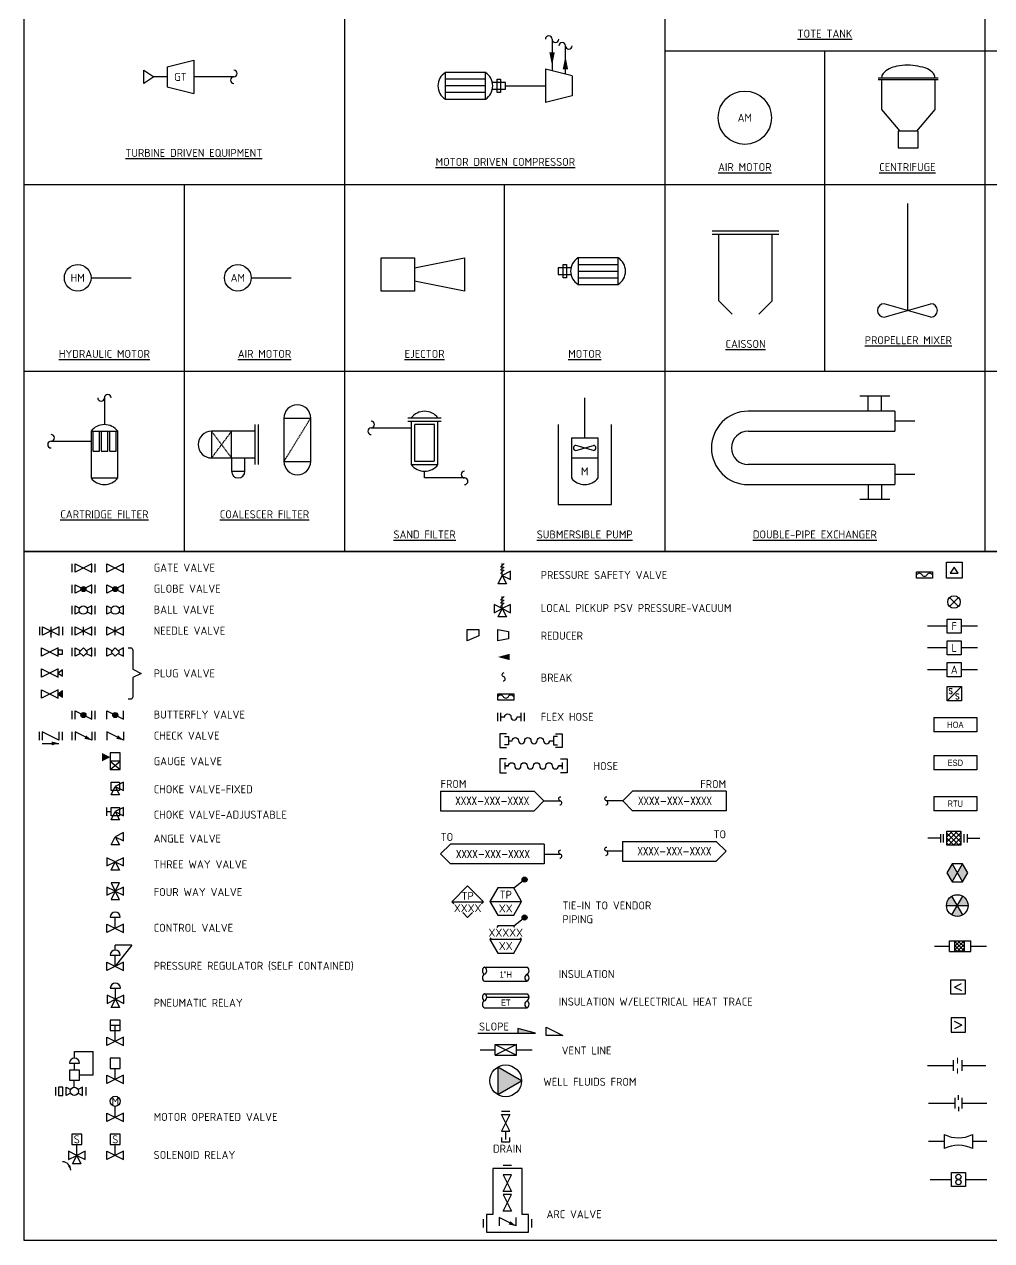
# Model space of a CAD drawing. Header units: millimetres. Extents: x 5058 to 5969, y 3741 to 4532.
# Drawn here: x 5057.9 to 5420.4, y 3740.6 to 4196.4 of the extents above; entities that cross this region are included whole.
import ezdxf
from ezdxf.enums import TextEntityAlignment as Align

# ---------------------------------------------------------------- set-up
doc = ezdxf.new("R2010")
doc.units = ezdxf.units.MM
doc.linetypes.add('HIDDEN', pattern=[0.375, 0.25, -0.125])
doc.linetypes.add('HIDDEN2', pattern=[0.1875, 0.125, -0.0625])
for name, color, linetype in [('EQUIP', 3, 'Continuous'), ('MINOR', 1, 'Continuous'), ('PID', 2, 'Continuous'), ('PROCESS', 4, 'Continuous'), ('SYM', 2, 'Continuous'), ('SYMBOLS', 2, 'Continuous'), ('text', 3, 'Continuous'), ('TEXT_10', 2, 'Continuous')]:
    doc.layers.add(name, color=color, linetype=linetype)
doc.styles.add('FUNCT', font='simplex', dxfattribs={"width": 0.85})
doc.styles.add('romans', font='romans.shx')
doc.styles.get("Standard").update_dxf_attribs({"font": 'arial.ttf'})
doc.styles.add('X1', font='iso3098b.shx', dxfattribs={"height": 0.125})
doc.linetypes.add('PNEUMATCI_LINE', pattern='A,0.18,["//",romans,S=0.09,R=0,X=0,Y=-0.045],0.18', length=0.36)

# ---------------------------------------------------------------- blocks, each defined once
blk = doc.blocks.new('INSUL')
for p, q in [((-0.375, 0.125), (0.375, 0.125)), ((-0.375, -0.125), (0.375, -0.125))]:
    blk.add_line(p, q)
for centre, start, end in [((-0.34375, 0.0625), 116.565051, 243.434949), ((-0.40625, 0.0625), 296.565051, 63.434949), ((0.34375, 0.0625), 296.565051, 63.434949), ((-0.34375, -0.0625), 116.565051, 243.434949), ((0.40625, -0.0625), 116.565051, 243.434949), ((0.34375, -0.0625), 296.565051, 63.434949)]:
    blk.add_arc(centre, 0.06988, start, end)
at = {"color": 2, "width": 0.85}
blk.add_attdef('INSUL_TK', text='', height=0.1, dxfattribs=at).set_placement((0, -0.0625), align=Align.CENTER)
blk = doc.blocks.new('ARROW2')
at = {"layer": 'SYM'}
for p, q in [((-1.629, 0.153), (-0.153, 0.153)), ((-1.629, 0.153), (-1.629, -0.156)), ((-0.153, 0.153), (0.003, 0)), ((0.003, 0), (-0.153, -0.156)), ((-1.629, -0.156), (-0.153, -0.156))]:
    blk.add_line(p, q, dxfattribs=at)
at = {"layer": 'SYM', "width": 0.85}
blk.add_attdef('D501-1020-DP-006', (-1.533, -0.051), '', height=0.0989, dxfattribs=at)
blk = doc.blocks.new('TMETER')
for p, q in [((-0.125, -0.125), (-0.125, 0.125)), ((-0.125, 0.125), (0.125, 0.125)), ((0.125, 0.125), (0.125, -0.125)), ((0.125, -0.125), (-0.125, -0.125))]:
    blk.add_line(p, q)
for centre in [(0, 0.046875), (0, -0.046875)]:
    blk.add_circle(centre, 0.046875)
blk = doc.blocks.new('METER')
for p, q in [((-0.0625, 0.09445), (-0.0625, -0.09305)), ((0, 0.0625), (0, 0.140625)), ((0.0625, 0.09445), (0.0625, -0.09305)), ((0, -0.0625), (0, -0.140625))]:
    blk.add_line(p, q)
blk = doc.blocks.new('VENTURI')
for p, q in [((-0.25, 0.125), (-0.25, -0.125)), ((0.25, 0.125), (0.25, -0.125))]:
    blk.add_line(p, q)
for centre, start, end in [((0, 0.625), 243.417, 296.583), ((0, -0.625), 63.417, 116.583)]:
    blk.add_arc(centre, 0.559, start, end)
blk = doc.blocks.new('TAG_LS')
for p, q in [((-0.125, 0.125), (0.125, 0.125)), ((-0.125, -0.125), (-0.125, 0.125)), ((-0.0625, 0), (0.0625, 0.0625)), ((-0.0625, 0), (0.0625, -0.0625)), ((0.125, 0.125), (0.125, -0.125)), ((0.125, -0.125), (-0.125, -0.125))]:
    blk.add_line(p, q)
blk = doc.blocks.new('TAG_CON')
for p, q in [((-0.125, -0.125), (0.125, 0.125)), ((-0.125, -0.125), (-0.125, 0.125)), ((-0.125, 0.125), (0.125, 0.125)), ((0.125, 0.125), (0.125, -0.125)), ((0.125, -0.125), (-0.125, -0.125))]:
    blk.add_line(p, q)
at = {"color": 2, "style": 'FUNCT', "width": 0.85}
for tag, p in [('OUT', (-0.062, 0.047)), ('INP', (0.055, -0.047))]:
    blk.add_attdef(tag, text='', height=0.0938, dxfattribs=at).set_placement(p, align=Align.MIDDLE)
blk = doc.blocks.new('FLAG')
for p, q in [((-0.375, 0.125), (0.375, 0.125)), ((-0.375, 0.125), (-0.375, -0.125)), ((0.375, 0.125), (0.375, -0.125)), ((0.375, -0.125), (-0.375, -0.125))]:
    blk.add_line(p, q)
at = {"color": 2, "width": 0.85}
blk.add_attdef('FLAG', text='', height=0.1, dxfattribs=at).set_placement((0, 0), align=Align.MIDDLE)
blk = doc.blocks.new('*X18')
at = {"color": 0}
for p, q in [((1.125, 18.803), (1.322, 19)), ((1.125, 18.891), (1.234, 19)), ((1.125, 18.979), (1.146, 19)), ((1.375, 18.778), (1.153, 19)), ((1.161, 18.75), (1.375, 18.964)), ((1.375, 18.866), (1.241, 19)), ((1.375, 18.954), (1.329, 19)), ((1.314, 18.75), (1.125, 18.939)), ((1.226, 18.75), (1.125, 18.851)), ((1.137, 18.75), (1.125, 18.762)), ((1.249, 18.75), (1.375, 18.876)), ((1.337, 18.75), (1.375, 18.788))]:
    blk.add_line(p, q, dxfattribs=at)
blk = doc.blocks.new('K4')
for p, q in [((-0.125, 0.125), (0.125, 0.125)), ((-0.125, -0.125), (-0.125, 0.125)), ((-0.046, 0.062), (-0.046, -0.062)), ((0.046, 0), (-0.046, 0.062)), ((-0.046, -0.062), (0.046, 0)), ((0.125, 0.125), (0.125, -0.125)), ((0.125, -0.125), (-0.125, -0.125))]:
    blk.add_line(p, q)

msp = doc.modelspace()

# ---------------------------------------------------------------- hatches: boundary and pattern name
at = {"layer": 'SYMBOLS'}
h = msp.add_hatch(color=256, dxfattribs=at)
edge = h.paths.add_edge_path()
edge.add_arc((5080.03, 3984.75), 0.935, 0, 360)
h = msp.add_hatch(color=256, dxfattribs=at)
edge = h.paths.add_edge_path()
edge.add_arc((5091.98, 3984.75), 0.935, 0, 360)
for points in [[(5070.61, 3945.41), (5072.17, 3944.23), (5072.17, 3946.6)], [(5249.48, 3818.29), (5242.8, 3820.07), (5242.8, 3818.29)], [(5244.25, 3800.49), (5235.34, 3805.63), (5235.34, 3795.34)]]:
    msp.add_hatch(color=256, dxfattribs=at).paths.add_polyline_path(points)
h = msp.add_hatch(color=256, dxfattribs=at)
edge = h.paths.add_edge_path()
edge.add_arc((5080.03, 3937.55), 0.935, 0, 360)
h = msp.add_hatch(color=256, dxfattribs=at)
edge = h.paths.add_edge_path()
edge.add_arc((5091.98, 3937.55), 0.935, 0, 360)
h = msp.add_hatch(color=256, dxfattribs=at)
edge = h.paths.add_edge_path()
edge.add_arc((5245.36, 3875.91), 0.95, 0, 360)
h = msp.add_hatch(color=256, dxfattribs=at)
h.paths.add_polyline_path([(5405.5, 3869.66, 0.267949), (5403.47, 3866.15), (5407.53, 3866.15)])
h.paths.add_polyline_path([(5407.53, 3866.15), (5411.59, 3866.15, 0.267949), (5409.56, 3869.66)])
h.paths.add_polyline_path([(5405.5, 3862.64, 0.267949), (5409.56, 3862.64), (5407.53, 3866.15)])
h = msp.add_hatch(color=256, dxfattribs=at)
edge = h.paths.add_edge_path()
edge.add_arc((5245.36, 3861.69), 0.95, 0, 360)

# ---------------------------------------------------------------- linework, layer by layer
at = {"linetype": 'Continuous'}
for p, q in [((5177.9, 4516.4), (5177.9, 3998.9)), ((5297.9, 4516.4), (5297.9, 3998.9)), ((5417.9, 4516.4), (5417.9, 3998.9)), ((5297.9, 4186.4), (5565.25, 4186.4)), ((5357.9, 4066.4), (5357.9, 4186.4)), ((5057.9, 4136.4), (5565.25, 4136.4)), ((5117.9, 3998.85), (5117.9, 4136.4)), ((5237.9, 3998.9), (5237.9, 4136.4)), ((5057.9, 4066.4), (5565.25, 4066.4)), ((5267.9, 4041.4), (5267.9, 4056.4))]:
    msp.add_line(p, q, dxfattribs=at)
at = {"color": 0}
for p, q in [((5391.65, 4047.65), (5384.15, 4047.65)), ((5271.18, 4036.72), (5264.62, 4038.59)), ((5264.62, 4036.72), (5271.18, 4038.59)), ((5391.65, 4027.65), (5384.15, 4027.65))]:
    msp.add_line(p, q, dxfattribs=at)
at = {"linetype": 'Continuous'}
for points in [[(5968.74, 3998.9), (5057.9, 3998.9), (5057.9, 4531.72), (5968.74, 4531.72)], [(5057.9, 3998.9), (5968.74, 3998.9), (5968.74, 3740.59), (5057.9, 3740.59)]]:
    msp.add_lwpolyline(points, close=True, dxfattribs=at)
at = {"color": 0}
for centre, start, end in [((5264.62, 4037.65), 90, 270), ((5271.18, 4037.65), 270, 90)]:
    msp.add_arc(centre, 0.938, start, end, dxfattribs=at)
at = {"layer": 'EQUIP'}
for p, q in [((5111.41, 4180.46), (5121.41, 4182.96)), ((5111.41, 4180.46), (5111.41, 4172.96)), ((5121.41, 4182.96), (5121.41, 4170.46)), ((5230.67, 4178.34), (5215.67, 4178.34)), ((5215.67, 4178.34), (5215.67, 4168.34)), ((5230.67, 4168.34), (5230.67, 4178.34)), ((5253.17, 4179.59), (5253.17, 4167.09)), ((5263.17, 4177.09), (5253.17, 4179.59)), ((5263.17, 4177.09), (5263.17, 4169.59)), ((5377.9, 4176.4), (5400.4, 4176.4)), ((5377.9, 4175.78), (5400.4, 4175.78)), ((5379.15, 4175.78), (5379.15, 4164.53)), ((5399.15, 4175.78), (5399.15, 4164.53)), ((5111.41, 4172.96), (5121.41, 4170.46)), ((5238.17, 4174.59), (5233.17, 4174.59)), ((5233.17, 4172.09), (5238.17, 4172.09)), ((5238.17, 4172.09), (5238.17, 4174.59)), ((5215.67, 4168.34), (5230.67, 4168.34)), ((5263.17, 4169.59), (5253.17, 4167.09)), ((5379.15, 4164.53), (5386.03, 4156.4)), ((5399.15, 4164.53), (5392.28, 4156.4)), ((5385.4, 4156.4), (5385.4, 4150.15)), ((5392.9, 4156.4), (5385.4, 4156.4)), ((5392.9, 4150.15), (5392.9, 4156.4)), ((5385.4, 4150.15), (5392.9, 4150.15)), ((5388.83, 4129.19), (5388.83, 4089.19)), ((5191.65, 4108.9), (5204.15, 4108.9)), ((5191.65, 4096.4), (5191.65, 4108.9)), ((5204.15, 4105.15), (5222.9, 4108.9)), ((5204.15, 4108.9), (5204.15, 4096.4)), ((5222.9, 4108.9), (5222.9, 4096.4)), ((5265.4, 4108.9), (5265.4, 4098.9)), ((5280.4, 4108.9), (5265.4, 4108.9)), ((5280.4, 4098.9), (5280.4, 4108.9)), ((5257.9, 4105.15), (5257.9, 4102.65)), ((5262.9, 4105.15), (5257.9, 4105.15)), ((5257.9, 4102.65), (5262.9, 4102.65)), ((5222.9, 4096.4), (5204.15, 4100.15)), ((5265.4, 4098.9), (5280.4, 4098.9)), ((5204.15, 4096.4), (5191.65, 4096.4)), ((5397.58, 4086.69), (5380.08, 4091.69)), ((5380.08, 4086.69), (5397.58, 4091.69)), ((5382.28, 4057.03), (5371.03, 4057.03)), ((5374.15, 4051.4), (5374.15, 4057.03)), ((5379.15, 4051.4), (5379.15, 4057.03)), ((5155.21, 4048.84), (5155.21, 4032.59)), ((5155.21, 4048.84), (5165.21, 4048.84)), ((5165.21, 4032.59), (5165.21, 4048.84)), ((5201.65, 4047.65), (5214.15, 4047.65)), ((5202.9, 4047.65), (5202.9, 4031.4)), ((5212.9, 4031.4), (5212.9, 4047.65)), ((5384.15, 4051.4), (5329.15, 4051.4)), ((5384.15, 4051.4), (5384.15, 4043.9)), ((5082.9, 4043.9), (5082.9, 4026.4)), ((5092.9, 4026.4), (5092.9, 4043.9)), ((5144.32, 4043.9), (5128.07, 4043.9)), ((5144.32, 4046.4), (5144.32, 4031.4)), ((5145.57, 4046.4), (5145.57, 4031.4)), ((5329.15, 4043.9), (5384.15, 4043.9)), ((5262.9, 4041.4), (5262.9, 4026.4)), ((5262.9, 4041.4), (5272.9, 4041.4)), ((5272.9, 4026.4), (5272.9, 4041.4)), ((5128.07, 4033.9), (5144.32, 4033.9)), ((5155.21, 4032.59), (5165.21, 4032.59)), ((5384.15, 4031.4), (5329.15, 4031.4)), ((5384.15, 4031.4), (5384.15, 4023.9)), ((5329.15, 4023.9), (5384.15, 4023.9)), ((5374.15, 4023.9), (5374.15, 4018.28)), ((5379.15, 4023.9), (5379.15, 4018.28)), ((5382.28, 4018.28), (5371.03, 4018.28))]:
    msp.add_line(p, q, dxfattribs=at)
at = {"layer": 'EQUIP', "color": 2, "linetype": 'Continuous'}
for p, q in [((5102.66, 4174.21), (5102.66, 4179.21)), ((5102.66, 4179.21), (5106.41, 4176.71)), ((5106.41, 4176.71), (5102.66, 4174.21)), ((5111.41, 4176.71), (5106.41, 4176.71)), ((5136.41, 4176.71), (5121.41, 4176.71)), ((5136.41, 4176.71), (5121.41, 4176.71)), ((5230.67, 4175.84), (5215.67, 4175.84)), ((5230.67, 4173.34), (5215.67, 4173.34)), ((5230.67, 4170.84), (5215.67, 4170.84)), ((5238.17, 4173.34), (5253.17, 4173.34)), ((5238.17, 4173.34), (5253.17, 4173.34)), ((5265.4, 4106.4), (5280.4, 4106.4)), ((5265.4, 4103.9), (5280.4, 4103.9)), ((5265.4, 4101.4), (5280.4, 4101.4))]:
    msp.add_line(p, q, dxfattribs=at)
at = {"layer": 'EQUIP', "color": 2}
for p, q in [((5235.05, 4170.84), (5235.05, 4175.84)), ((5235.05, 4175.84), (5236.3, 4175.84)), ((5236.3, 4175.84), (5236.3, 4170.84)), ((5236.3, 4170.84), (5235.05, 4170.84)), ((5259.78, 4106.4), (5261.03, 4106.4)), ((5259.78, 4101.4), (5259.78, 4106.4)), ((5261.03, 4106.4), (5261.03, 4101.4)), ((5261.03, 4101.4), (5259.78, 4101.4))]:
    msp.add_line(p, q, dxfattribs=at)
at = {"layer": 'EQUIP', "linetype": 'Continuous'}
for p, q in [((5315.69, 4119.03), (5340.69, 4119.03)), ((5315.69, 4117.78), (5340.69, 4117.78)), ((5318.19, 4092.78), (5318.19, 4117.78)), ((5338.19, 4092.78), (5338.19, 4117.78)), ((5323.19, 4087.78), (5318.19, 4092.78)), ((5333.19, 4087.78), (5338.19, 4092.78)), ((5201.65, 4048.9), (5214.15, 4048.9)), ((5082.9, 4043.9), (5092.9, 4043.9)), ((5257.9, 4046.4), (5257.9, 4016.4)), ((5277.9, 4016.4), (5277.9, 4046.4)), ((5202.9, 4031.4), (5212.9, 4031.4)), ((5262.9, 4033.9), (5272.9, 4033.9)), ((5082.9, 4026.4), (5092.9, 4026.4)), ((5257.9, 4016.4), (5277.9, 4016.4))]:
    msp.add_line(p, q, dxfattribs=at)
at = {"layer": 'EQUIP', "color": 7, "linetype": 'HIDDEN'}
for p, q in [((5155.21, 4032.59), (5165.21, 4048.84)), ((5083.53, 4043.9), (5083.53, 4036.4)), ((5086.03, 4036.4), (5086.03, 4043.9)), ((5086.65, 4043.9), (5086.65, 4036.4)), ((5089.15, 4036.4), (5089.15, 4043.9)), ((5089.78, 4043.9), (5089.78, 4036.4)), ((5092.28, 4036.4), (5092.28, 4043.9)), ((5128.07, 4033.9), (5135.57, 4043.9)), ((5128.07, 4043.9), (5135.57, 4033.9)), ((5128.07, 4043.9), (5128.07, 4033.9)), ((5135.57, 4033.9), (5135.57, 4043.9)), ((5211.65, 4046.4), (5204.15, 4046.4)), ((5204.15, 4046.4), (5204.15, 4032.65)), ((5211.65, 4032.65), (5211.65, 4046.4)), ((5083.53, 4036.4), (5086.03, 4036.4)), ((5086.65, 4036.4), (5089.15, 4036.4)), ((5089.78, 4036.4), (5092.28, 4036.4)), ((5204.15, 4032.65), (5211.65, 4032.65))]:
    msp.add_line(p, q, dxfattribs=at)
at = {"layer": 'EQUIP'}
msp.add_lwpolyline([(5399.15, 4176.4, 0.17887), (5398.57, 4177.98, 0.103402), (5396.31, 4179.72, 0.05303), (5392.76, 4180.7, 0.049492), (5388.84, 4181.09, 0.049492), (5384.92, 4180.7, 0.063298), (5381.99, 4179.72, 0.103402), (5379.73, 4177.98, 0.17887), (5379.15, 4176.4, 0.17328)], format="xyb", dxfattribs=at)
msp.add_lwpolyline([(5135.57, 4033.9), (5135.57, 4028.9), (5140.57, 4028.9), (5140.57, 4033.9)], dxfattribs=at)
for centre, radius, start, end in [((5218.8, 4173.34), 5.9, 122.0054, 237.9946), ((5227.55, 4173.34), 5.9, 302.0054, 57.9946), ((5268.53, 4103.9), 5.9, 122.0054, 237.9946), ((5277.28, 4103.9), 5.9, 302.0054, 57.9946), ((5380.08, 4089.19), 2.5, 90, 270), ((5397.58, 4089.19), 2.5, 270, 90), ((5160.21, 4048.84), 5, 0, 180), ((5329.15, 4037.65), 13.75, 90, 270), ((5128.07, 4038.9), 5, 90, 270), ((5329.15, 4037.65), 6.25, 90, 270), ((5160.21, 4032.59), 5, 180, 0), ((5138.07, 4028.9), 2.5, 180, 0)]:
    msp.add_arc(centre, radius, start, end, dxfattribs=at)
at = {"layer": 'EQUIP', "linetype": 'Continuous'}
for centre, start, end in [((5207.9, 4045.15), 36.8699, 143.1301), ((5087.9, 4040.15), 36.8699, 143.1301), ((5207.9, 4035.15), 216.8699, 323.1301), ((5087.9, 4030.15), 216.8699, 323.1301), ((5267.9, 4030.15), 216.8699, 323.1301)]:
    msp.add_arc(centre, 6.25, start, end, dxfattribs=at)
at = {"layer": 'MINOR', "linetype": 'Continuous'}
for p, q in [((5255.67, 4190.84), (5255.67, 4178.97)), ((5260.67, 4177.72), (5260.67, 4188.34)), ((5087.9, 4056.4), (5087.9, 4046.4)), ((5187.9, 4045.15), (5202.9, 4045.15)), ((5067.9, 4040.15), (5082.9, 4040.15)), ((5207.9, 4026.4), (5207.9, 4028.9)), ((5222.9, 4026.4), (5207.9, 4026.4))]:
    msp.add_line(p, q, dxfattribs=at)
at = {"layer": 'PID', "linetype": 'Continuous'}
for p, q in [((5082.9, 4101.4), (5097.9, 4101.4)), ((5142.9, 4101.4), (5157.9, 4101.4))]:
    msp.add_line(p, q, dxfattribs=at)
at = {"layer": 'PID', "color": 7, "linetype": 'PNEUMATCI_LINE', "ltscale": 0.6}
for p, q in [((5076.7, 3808.95), (5076.7, 3811.53)), ((5076.72, 3811.53), (5083.73, 3811.53)), ((5083.73, 3802.58), (5083.73, 3811.53)), ((5083.73, 3802.58), (5078.56, 3802.58))]:
    msp.add_line(p, q, dxfattribs=at)
at = {"layer": 'PID'}
for points in [[(5255.67, 4180.84, 0, 2, 0), (5255.67, 4185.84, 2, 2, 0)], [(5260.67, 4184.59, 0, 2, 0), (5260.67, 4179.59, 2, 2, 0)]]:
    msp.add_lwpolyline(points, format="xyseb", dxfattribs=at)
for centre, radius in [((5327.9, 4161.4), 10), ((5077.9, 4101.4), 5), ((5137.9, 4101.4), 5)]:
    msp.add_circle(centre, radius, dxfattribs=at)
for centre, start, end in [((5254.42, 4190.84), 0, 180), ((5256.92, 4190.84), 180, 0), ((5259.42, 4188.34), 0, 180), ((5261.92, 4188.34), 180, 0), ((5136.41, 4175.46), 90, 270), ((5136.41, 4177.96), 270, 90), ((5089.15, 4056.4), 0, 180), ((5086.65, 4056.4), 180, 0), ((5187.9, 4046.4), 270, 90), ((5187.9, 4043.9), 90, 270), ((5067.9, 4038.9), 90, 270), ((5067.9, 4041.4), 270, 90), ((5222.9, 4027.65), 90, 270), ((5222.9, 4025.15), 270, 90)]:
    msp.add_arc(centre, 1.25, start, end, dxfattribs=at)
at = {"layer": 'PROCESS'}
for p, q in [((5403.74, 3970.88), (5396.39, 3970.88)), ((5415.13, 3970.88), (5409.03, 3970.88)), ((5403.74, 3962.72), (5396.39, 3962.72)), ((5415.13, 3962.72), (5409.03, 3962.72)), ((5403.74, 3954.56), (5396.39, 3954.56)), ((5415.13, 3954.56), (5409.03, 3954.56)), ((5252.64, 3905.41), (5258.74, 3905.41)), ((5282.12, 3905.41), (5276.03, 3905.41)), ((5401.22, 3891.39), (5396.47, 3891.39)), ((5411.26, 3891.39), (5416.01, 3891.39)), ((5252.64, 3885.48), (5258.74, 3885.48)), ((5282.12, 3886.51), (5276.03, 3886.51)), ((5399.04, 3850.98), (5404.63, 3850.98)), ((5412.57, 3850.98), (5418.5, 3850.98)), ((5228.76, 3812.14), (5234.34, 3812.14)), ((5242.28, 3812.14), (5248.21, 3812.14)), ((5396.38, 3806.2), (5405.97, 3806.2)), ((5409.29, 3806.2), (5418.21, 3806.2)), ((5396.71, 3792.1), (5406.64, 3792.1)), ((5409.29, 3792.1), (5418.55, 3792.1)), ((5402.67, 3777.72), (5396.71, 3777.72)), ((5418.55, 3777.72), (5413.26, 3777.72)), ((5397.38, 3763.5), (5405.32, 3763.5)), ((5410.61, 3763.5), (5418.55, 3763.5))]:
    msp.add_line(p, q, dxfattribs=at)
at = {"layer": 'SYMBOLS'}
for p, q in [((5075.72, 3994.17), (5075.72, 3991.06)), ((5084.33, 3994.17), (5084.33, 3991.06)), ((5236.37, 3993), (5237.69, 3994.32)), ((5236.37, 3991.81), (5237.69, 3993.13)), ((5237.03, 3989.86), (5237.03, 3994.37)), ((5236.37, 3990.62), (5237.69, 3991.94)), ((5075.72, 3986.31), (5075.72, 3983.19)), ((5084.33, 3986.31), (5084.33, 3983.19)), ((5236.37, 3980.62), (5237.69, 3981.94)), ((5236.37, 3979.43), (5237.69, 3980.75)), ((5236.37, 3978.24), (5237.69, 3979.56)), ((5237.03, 3977.48), (5237.03, 3981.99)), ((5404.61, 3978.27), (5407.93, 3981.59)), ((5404.61, 3981.59), (5407.93, 3978.27)), ((5075.72, 3978.44), (5075.72, 3975.32)), ((5084.33, 3978.44), (5084.33, 3975.32)), ((5063.56, 3970.57), (5063.56, 3967.46)), ((5067.87, 3970.57), (5067.87, 3966.57)), ((5072.17, 3970.57), (5072.17, 3967.46)), ((5075.72, 3970.57), (5075.72, 3967.46)), ((5080.03, 3967.46), (5080.03, 3970.57)), ((5084.33, 3970.57), (5084.33, 3967.46)), ((5091.98, 3967.46), (5091.98, 3970.57)), ((5075.72, 3962.71), (5075.72, 3959.59)), ((5084.33, 3962.71), (5084.33, 3959.59)), ((5096.83, 3962.71), (5097.84, 3962.71)), ((5098.55, 3961.99), (5098.55, 3954.71)), ((5098.55, 3951.59), (5098.55, 3944.31)), ((5096.83, 3943.59), (5097.84, 3943.59)), ((5075.72, 3939.1), (5075.72, 3935.99)), ((5084.33, 3939.1), (5084.33, 3935.99)), ((5235.34, 3935.31), (5235.34, 3938.43)), ((5236.53, 3935.31), (5236.53, 3938.43)), ((5244.01, 3938.43), (5244.01, 3935.31)), ((5245.2, 3938.43), (5245.2, 3935.31)), ((5063.44, 3931.24), (5063.44, 3928.12)), ((5072.05, 3931.24), (5072.05, 3928.12)), ((5075.72, 3931.24), (5075.72, 3928.12)), ((5084.33, 3931.24), (5084.33, 3928.12)), ((5064.62, 3926.93), (5070.86, 3926.93)), ((5088.87, 3899.84), (5088.87, 3902.96)), ((5088.87, 3901.4), (5090.43, 3901.4)), ((5401.22, 3892.95), (5401.22, 3889.83)), ((5402.4, 3889.83), (5402.4, 3892.95)), ((5403.59, 3888.75), (5403.59, 3894.04)), ((5403.59, 3894.04), (5408.89, 3894.04)), ((5408.89, 3894.04), (5408.89, 3888.75)), ((5410.07, 3889.83), (5410.07, 3892.95)), ((5411.26, 3892.95), (5411.26, 3889.83)), ((5408.89, 3888.75), (5403.59, 3888.75)), ((5405.59, 3875.06), (5409.53, 3881.79)), ((5405.63, 3881.81), (5409.49, 3875.04)), ((5241.28, 3872.79), (5245.36, 3875.91)), ((5218.09, 3867.61), (5229.97, 3867.61)), ((5232.38, 3867.65), (5244.25, 3867.65)), ((5403.47, 3866.15), (5411.59, 3866.15)), ((5409.56, 3862.64), (5405.5, 3869.66)), ((5405.5, 3862.64), (5409.56, 3869.66)), ((5241.28, 3858.57), (5245.36, 3861.69)), ((5244.25, 3853.43), (5232.38, 3853.43)), ((5404.63, 3849), (5404.63, 3852.97)), ((5404.63, 3852.97), (5412.57, 3852.97)), ((5406.64, 3849), (5406.64, 3852.97)), ((5406.64, 3849.54), (5410.07, 3852.97)), ((5406.64, 3850.96), (5408.65, 3852.97)), ((5406.64, 3852.38), (5407.23, 3852.97)), ((5410.22, 3849.1), (5406.64, 3852.68)), ((5407.52, 3849), (5410.22, 3851.7)), ((5410.22, 3850.52), (5407.77, 3852.97)), ((5410.22, 3851.94), (5409.19, 3852.97)), ((5410.22, 3849), (5410.22, 3852.97)), ((5412.57, 3849), (5412.57, 3852.97)), ((5098.22, 3851.35), (5091.98, 3843.41)), ((5091.98, 3849.45), (5091.98, 3851.35)), ((5098.22, 3851.35), (5091.98, 3851.35)), ((5091.98, 3843.41), (5091.98, 3847.55)), ((5404.63, 3849), (5412.57, 3849)), ((5408.9, 3849), (5406.64, 3851.26)), ((5407.48, 3849), (5406.64, 3849.84)), ((5408.94, 3849), (5410.22, 3850.28)), ((5090.12, 3835.21), (5093.91, 3835.21)), ((5092.01, 3831.07), (5092.01, 3835.21)), ((5090.09, 3821.3), (5093.88, 3821.3)), ((5091.98, 3815.26), (5091.98, 3821.3)), ((5076.67, 3804.47), (5076.67, 3807.06)), ((5405.97, 3808.2), (5405.97, 3804.23)), ((5409.29, 3808.2), (5409.29, 3804.23)), ((5091.98, 3801.02), (5091.98, 3805.16)), ((5069.59, 3798.1), (5069.59, 3794.98)), ((5076.64, 3798.1), (5076.64, 3800.68)), ((5080.94, 3798.1), (5080.94, 3794.98)), ((5091.98, 3786.77), (5091.98, 3790.91)), ((5239.87, 3789.03), (5236.75, 3789.03)), ((5238.31, 3778.49), (5238.31, 3781.61)), ((5077.52, 3772.53), (5077.52, 3776.67)), ((5091.98, 3772.53), (5091.98, 3776.67)), ((5237.39, 3768.82), (5240.51, 3768.82)), ((5229.89, 3748.64), (5229.89, 3745.52)), ((5248, 3748.64), (5248, 3745.52))]:
    msp.add_line(p, q, dxfattribs=at)
at = {"layer": 'SYMBOLS', "linetype": 'HIDDEN2'}
msp.add_line((5231.19, 3831.81), (5247.07, 3831.81), dxfattribs=at)
at = {"layer": 'SYMBOLS'}
for points in [[(5076.91, 3991.06), (5076.91, 3994.17), (5083.14, 3991.06), (5083.14, 3994.17)], [(5088.87, 3991.06), (5088.87, 3994.17), (5095.1, 3991.06), (5095.1, 3994.17)], [(5237.03, 3989.86), (5238.59, 3986.74), (5235.47, 3986.74), (5237.03, 3989.86), (5240.14, 3988.3), (5240.14, 3991.42), (5237.03, 3989.86)], [(5392.26, 3988.85), (5392.26, 3991.23), (5398.2, 3991.23), (5398.2, 3988.85)], [(5076.91, 3983.19), (5076.91, 3986.31), (5083.14, 3983.19), (5083.14, 3986.31)], [(5088.87, 3983.19), (5088.87, 3986.31), (5095.1, 3983.19), (5095.1, 3986.31)], [(5237.03, 3977.48), (5238.59, 3974.36), (5235.47, 3974.36), (5237.03, 3977.48), (5240.14, 3975.92), (5240.14, 3979.04), (5237.03, 3977.48), (5233.91, 3979.04), (5233.91, 3975.92)], [(5064.75, 3967.46), (5064.75, 3970.57), (5070.98, 3967.46), (5070.98, 3970.57)], [(5076.91, 3967.46), (5076.91, 3970.57), (5083.14, 3967.46), (5083.14, 3970.57)], [(5088.87, 3967.46), (5088.87, 3970.57), (5095.1, 3967.46), (5095.1, 3970.57)], [(5403.74, 3968.24), (5403.74, 3973.53), (5409.03, 3973.53), (5409.03, 3968.24)], [(5223.87, 3965.38), (5223.87, 3969.61), (5228.23, 3969.61), (5228.23, 3967.26)], [(5235.34, 3969.61), (5239.31, 3968.82), (5239.31, 3966.17), (5235.34, 3965.38)], [(5064.38, 3959.59), (5064.38, 3962.71), (5070.61, 3959.59), (5070.61, 3962.71)], [(5070.61, 3960.37), (5072.17, 3960.37), (5072.17, 3961.93), (5070.61, 3961.93)], [(5081.59, 3961.15), (5080.03, 3962.71), (5078.47, 3961.15), (5080.03, 3959.59)], [(5093.54, 3961.15), (5091.98, 3962.71), (5090.43, 3961.15), (5091.98, 3959.59)], [(5403.74, 3960.07), (5403.74, 3965.37), (5409.03, 3965.37), (5409.03, 3960.07)], [(5403.74, 3951.91), (5403.74, 3957.2), (5409.03, 3957.2), (5409.03, 3951.91)], [(5064.38, 3951.72), (5064.38, 3954.84), (5070.61, 3951.72), (5070.61, 3954.84)], [(5070.61, 3953.28), (5072.17, 3952.09), (5072.17, 3954.47), (5070.61, 3953.28)], [(5064.38, 3943.85), (5064.38, 3946.97), (5070.61, 3943.85), (5070.61, 3946.97)], [(5070.61, 3945.41), (5072.17, 3944.23), (5072.17, 3946.6), (5070.61, 3945.41)], [(5235.34, 3943.18), (5235.34, 3945.55), (5241.28, 3945.55), (5241.28, 3943.18)], [(5090.13, 3917.14), (5093.84, 3917.14), (5093.84, 3923.37), (5090.13, 3923.37)], [(5090.43, 3912.39), (5093.54, 3912.39), (5093.54, 3909.27), (5090.43, 3909.27)], [(5091.98, 3910.83), (5095.1, 3909.27), (5095.1, 3912.39), (5091.98, 3910.83)], [(5091.98, 3910.83), (5093.54, 3907.71), (5090.43, 3907.71), (5091.98, 3910.83)], [(5090.43, 3902.96), (5093.54, 3902.96), (5093.54, 3899.84), (5090.43, 3899.84)], [(5091.98, 3901.4), (5095.1, 3899.84), (5095.1, 3902.96), (5091.98, 3901.4)], [(5091.98, 3901.4), (5093.54, 3898.28), (5090.43, 3898.28), (5091.98, 3901.4)], [(5091.98, 3891.98), (5095.1, 3890.42), (5095.1, 3893.53), (5091.98, 3891.98)], [(5091.98, 3891.98), (5093.54, 3888.86), (5090.43, 3888.86), (5091.98, 3891.98)], [(5091.98, 3882.55), (5093.54, 3879.43), (5090.42, 3879.43), (5091.98, 3882.55), (5095.1, 3880.99), (5095.1, 3884.11), (5091.98, 3882.55), (5088.87, 3884.11), (5088.87, 3880.99)], [(5409.53, 3881.79), (5405.63, 3881.81), (5403.66, 3878.45), (5405.59, 3875.06), (5409.49, 3875.04), (5411.46, 3878.4)], [(5232.38, 3867.65), (5235.34, 3862.51), (5241.28, 3862.51), (5244.25, 3867.65), (5241.28, 3872.79), (5235.34, 3872.79)], [(5088.87, 3856.1), (5088.87, 3859.22), (5095.1, 3856.1), (5095.1, 3859.22)], [(5088.87, 3841.86), (5088.87, 3844.97), (5095.1, 3841.86), (5095.1, 3844.97)], [(5092.01, 3831.07), (5093.57, 3827.95), (5090.45, 3827.95), (5092.01, 3831.07), (5095.13, 3829.51), (5095.13, 3832.63), (5092.01, 3831.07), (5088.9, 3832.63), (5088.9, 3829.51)], [(5093.88, 3819.4), (5093.88, 3823.2), (5090.09, 3823.2), (5090.09, 3819.4)], [(5259.66, 3817.43), (5253.42, 3817.43), (5253.42, 3820.55)], [(5088.87, 3813.7), (5088.87, 3816.82), (5095.1, 3813.7), (5095.1, 3816.82)], [(5093.88, 3805.16), (5093.88, 3808.95), (5090.09, 3808.95), (5090.09, 3805.16)], [(5078.56, 3800.68), (5078.56, 3804.47), (5074.77, 3804.47), (5074.77, 3800.68)], [(5088.87, 3799.46), (5088.87, 3802.58), (5095.1, 3799.46), (5095.1, 3802.58)], [(5244.25, 3800.49), (5235.34, 3805.63), (5235.34, 3795.34)], [(5072.33, 3798.1), (5070.77, 3798.1), (5070.77, 3794.98), (5072.33, 3794.98)], [(5088.87, 3785.21), (5088.87, 3788.33), (5095.1, 3785.21), (5095.1, 3788.33)], [(5236.75, 3787.85), (5239.87, 3787.85), (5236.75, 3781.61), (5239.87, 3781.61)], [(5079.45, 3776.67), (5079.45, 3780.46), (5075.66, 3780.46), (5075.66, 3776.67)], [(5093.88, 3776.67), (5093.88, 3780.46), (5090.09, 3780.46), (5090.09, 3776.67)], [(5077.52, 3772.53), (5079.08, 3769.41), (5075.96, 3769.41), (5077.52, 3772.53), (5080.64, 3770.97), (5080.64, 3774.08), (5077.52, 3772.53), (5074.41, 3774.08), (5074.41, 3770.97)], [(5088.87, 3770.97), (5088.87, 3774.08), (5095.1, 3770.97), (5095.1, 3774.08)], [(5244.44, 3750.42), (5244.44, 3767.64), (5233.46, 3767.64), (5233.46, 3750.42), (5231.08, 3750.42), (5231.08, 3743.74), (5246.81, 3743.74), (5246.81, 3750.42)], [(5240.51, 3765.26), (5237.39, 3765.26), (5240.51, 3759.03), (5237.39, 3759.03)], [(5240.51, 3757.84), (5237.39, 3757.84), (5240.51, 3751.6), (5237.39, 3751.6)]]:
    msp.add_lwpolyline(points, close=True, dxfattribs=at)
for points, format in [([(5398.2, 3990.04, 0.618034), (5396.12, 3990.04, -0.618034), (5394.34, 3990.04, 0.618034), (5392.26, 3990.04)], "xyb"), ([(5067.87, 3966.57, 0, 0.816, 0), (5067.87, 3968.2, 0.816, 0.816, 0)], "xyseb"), ([(5239.8, 3959.32, 2.38, 0, 0), (5235.34, 3959.32, 0, 0, 0)], "xyseb"), ([(5237.37, 3950.33, 0.858614), (5237.57, 3951.89, -0.858614), (5237.77, 3953.45)], "xyb"), ([(5241.28, 3944.37, 0.618034), (5239.2, 3944.37, -0.618034), (5237.42, 3944.37, 0.618034), (5235.34, 3944.37)], "xyb"), ([(5236.53, 3936.87), (5237.93, 3936.87, -1), (5240.27, 3936.87, 1), (5242.61, 3936.87), (5244.01, 3936.87)], "xyb"), ([(5080.75, 3929.31, 1.43, 0, 0), (5083.14, 3928.12, 0, 0, 0)], "xyseb"), ([(5092.71, 3929.31, 1.43, 0, 0), (5095.1, 3928.12, 0, 0, 0)], "xyseb"), ([(5239.34, 3927.95), (5240.75, 3927.95, -1), (5243.09, 3927.95, 1), (5245.42, 3927.95, -1), (5247.76, 3927.95, 1), (5250.1, 3927.95, -1), (5252.44, 3927.95, 1), (5254.77, 3927.95), (5256.18, 3927.95)], "xyb"), ([(5068.19, 3926.93, 1.43, 0, 0), (5070.86, 3926.93, 0, 0, 0)], "xyseb"), ([(5090.13, 3921.77, 0, 3.09, 0), (5087.04, 3921.77, 3.09, 3.09, 0)], "xyseb"), ([(5239.34, 3918.52, -1), (5241.68, 3918.52, 1), (5244.02, 3918.52, -1), (5246.36, 3918.52, 1), (5248.69, 3918.52, -1), (5251.03, 3918.52, 1), (5253.37, 3918.52, -1), (5255.71, 3918.52, 1), (5258.05, 3918.52)], "xyb"), ([(5258.53, 3903.85, 0.858614), (5258.74, 3905.41, -0.858614), (5258.94, 3906.97)], "xyb"), ([(5275.83, 3903.85, 0.858614), (5276.03, 3905.41, -0.858614), (5276.23, 3906.97)], "xyb"), ([(5275.83, 3884.95, 0.858614), (5276.03, 3886.51, -0.858614), (5276.23, 3888.07)], "xyb"), ([(5258.53, 3883.92, 0.858614), (5258.74, 3885.48, -0.858614), (5258.94, 3887.04)], "xyb"), ([(5074.72, 3768.73, 0.95, 0, 0), (5075.29, 3767.04, 0, 0, 0)], "xyseb"), ([(5239.68, 3747.31, 1.43, 0, 0), (5242.06, 3746.11, 0, 0, 0)], "xyseb")]:
    msp.add_lwpolyline(points, format=format, dxfattribs=at)
for points in [[(5078.63, 3976.18), (5076.91, 3975.32), (5076.91, 3978.44), (5078.63, 3977.58)], [(5081.42, 3976.18), (5083.14, 3975.32), (5083.14, 3978.44), (5081.42, 3977.58)], [(5090.59, 3976.18), (5088.87, 3975.32), (5088.87, 3978.44), (5090.59, 3977.58)], [(5093.38, 3976.18), (5095.1, 3975.32), (5095.1, 3978.44), (5093.38, 3977.58)], [(5078.99, 3960.63), (5076.91, 3959.59), (5076.91, 3962.71), (5078.99, 3961.67)], [(5081.07, 3960.63), (5083.14, 3959.59), (5083.14, 3962.71), (5081.07, 3961.67)], [(5090.94, 3960.63), (5088.87, 3959.59), (5088.87, 3962.71), (5090.94, 3961.67)], [(5093.02, 3960.63), (5095.1, 3959.59), (5095.1, 3962.71), (5093.02, 3961.67)], [(5098.55, 3954.71), (5101.67, 3953.15), (5098.55, 3951.59)], [(5076.91, 3935.99), (5076.91, 3939.1), (5083.14, 3935.99), (5083.14, 3939.1)], [(5088.87, 3935.99), (5088.87, 3939.1), (5095.1, 3935.99), (5095.1, 3939.1)], [(5070.86, 3931.24), (5070.86, 3928.12), (5064.62, 3931.24), (5064.62, 3928.12)], [(5083.14, 3931.24), (5083.14, 3928.12), (5076.91, 3931.24), (5076.91, 3928.12)], [(5095.1, 3931.24), (5095.1, 3928.12), (5088.87, 3931.24), (5088.87, 3928.12)], [(5238.57, 3930.56), (5236.06, 3930.56), (5236.06, 3925.35), (5238.57, 3925.35)], [(5237.79, 3929.51), (5239.34, 3929.51), (5239.34, 3926.39), (5237.79, 3926.39)], [(5257.74, 3929.51), (5256.18, 3929.51), (5256.18, 3926.39), (5257.74, 3926.39)], [(5256.96, 3930.56), (5259.46, 3930.56), (5259.46, 3925.35), (5256.96, 3925.35)], [(5090.13, 3917.14), (5093.84, 3920.25), (5090.13, 3920.25), (5093.84, 3917.14)], [(5238.57, 3921.13), (5236.06, 3921.13), (5236.06, 3915.92), (5238.57, 3915.92)], [(5258.82, 3921.13), (5261.33, 3921.13), (5261.33, 3915.92), (5258.82, 3915.92)], [(5237.94, 3919.77), (5237.94, 3918.52), (5239.34, 3918.52), (5237.94, 3918.52), (5237.94, 3917.27)], [(5259.45, 3919.77), (5259.45, 3918.52), (5258.05, 3918.52), (5259.45, 3918.52), (5259.45, 3917.27)], [(5229.21, 3866.86), (5229.97, 3867.61), (5224.03, 3873.55), (5218.09, 3867.61), (5218.84, 3866.86)], [(5091.98, 3857.66), (5091.98, 3861.8)], [(5222.17, 3863.53), (5224.03, 3861.67), (5225.89, 3863.53)], [(5241.65, 3857.93), (5241.28, 3858.57), (5235.34, 3858.57), (5234.97, 3857.93)], [(5232.75, 3854.07), (5232.38, 3853.43), (5235.34, 3848.28), (5241.28, 3848.28), (5244.25, 3853.43), (5243.88, 3854.07)], [(5227.86, 3818.29), (5249.48, 3818.29), (5242.8, 3820.07), (5242.8, 3818.29)], [(5234.34, 3814.12), (5242.28, 3810.15)], [(5234.34, 3810.15), (5234.34, 3814.12), (5242.28, 3814.12), (5234.34, 3810.15), (5242.28, 3810.15), (5242.28, 3814.12)], [(5075.24, 3795.84), (5073.52, 3794.98), (5073.52, 3798.1), (5075.24, 3797.23)], [(5078.03, 3795.84), (5079.75, 3794.98), (5079.75, 3798.1), (5078.03, 3797.23)], [(5236.75, 3779.21), (5236.75, 3777.66), (5239.87, 3777.66), (5239.87, 3779.21)], [(5242.06, 3749.23), (5242.06, 3746.11), (5235.83, 3749.23), (5235.83, 3746.11)]]:
    msp.add_lwpolyline(points, dxfattribs=at)
for points in [[(5091.99, 3871.57), (5093.54, 3874.68), (5090.42, 3874.68), (5091.98, 3871.57, -0.720875), (5091.98, 3871.57), (5088.87, 3873.12), (5088.87, 3870.01), (5091.98, 3871.56, -0.720875), (5091.98, 3871.56), (5090.42, 3868.45), (5093.54, 3868.45), (5091.99, 3871.56, -0.720875), (5091.99, 3871.56), (5095.1, 3870.01), (5095.1, 3873.12), (5091.99, 3871.57, -0.720875)], [(5090.09, 3861.8), (5093.88, 3861.8, 1)], [(5090.09, 3847.55), (5093.88, 3847.55, 1)], [(5074.8, 3807.06), (5078.59, 3807.06, 1)]]:
    msp.add_lwpolyline(points, format="xyb", close=True, dxfattribs=at)
at = {"layer": 'SYMBOLS', "const_width": 0.429}
for points in [[(5407.63, 3809.18), (5407.63, 3806.87)], [(5407.63, 3805.19), (5407.63, 3803.22)]]:
    msp.add_lwpolyline(points, dxfattribs=at)
at = {"layer": 'SYMBOLS'}
for centre, radius in [((5080.03, 3984.75), 0.935), ((5091.98, 3984.75), 0.935), ((5406.27, 3979.93), 2.35), ((5080.03, 3976.88), 1.56), ((5091.98, 3976.88), 1.56), ((5080.03, 3937.55), 0.935), ((5091.98, 3937.55), 0.935), ((5245.36, 3875.91), 0.95), ((5407.53, 3866.15), 4.06), ((5245.36, 3861.69), 0.95), ((5238.31, 3800.49), 5.94), ((5076.64, 3796.54), 1.56), ((5091.98, 3792.81), 1.9)]:
    msp.add_circle(centre, radius, dxfattribs=at)
for centre, radius, start, end in [((5097.84, 3961.99), 0.712, 0, 90), ((5097.84, 3944.31), 0.712, 270, 0), ((5092.01, 3835.21), 1.9, 0, 180), ((5072.17, 3767.04), 3.12, 0, 90)]:
    msp.add_arc(centre, radius, start, end, dxfattribs=at)
for points in [[(5405.63, 3881.81), (5403.66, 3878.45), (5407.56, 3878.42), (5405.59, 3875.06)], [(5409.53, 3881.79), (5407.56, 3878.42), (5411.46, 3878.4), (5409.49, 3875.04)]]:
    msp.add_solid(points, dxfattribs=at)

# ---------------------------------------------------------------- block references
for name, p, xscale, yscale, zscale, rotation in [('K4', (5406.39, 3991.82), 23.75, 23.75, 23.75, 90), ('*X18', (5006.61, 3917.86), 21.17224998714391, 21.17224998714391, 21.17224998714391, 270)]:
    msp.add_blockref(name, p, dxfattribs=dict(at, xscale=xscale, yscale=yscale, zscale=zscale, rotation=rotation))
ref = msp.add_blockref('TAG_CON', (5406.37, 3945.54), dxfattribs=dict(at, xscale=21.44791249999898, yscale=21.44791249999898, zscale=21.44791249999898))
ref.add_attrib('OUT', 'S', dxfattribs={"layer": '0', "color": 2, "height": 2.02, "style": 'FUNCT', "width": 0.85}).set_placement((5405.02, 3946.55), align=Align.MIDDLE)
ref.add_attrib('INP', 'S', dxfattribs={"layer": '0', "color": 2, "height": 2.02, "style": 'FUNCT', "width": 0.85}).set_placement((5407.54, 3944.54), align=Align.MIDDLE)
ref = msp.add_blockref('FLAG', (5406.79, 3933.91), dxfattribs=dict(at, xscale=21.44791249999898, yscale=21.44791249999898, zscale=21.44791249999898))
ref.add_attrib('FLAG', 'HOA', dxfattribs={"layer": '0', "color": 2, "height": 2.375, "width": 0.85}).set_placement((5406.79, 3933.91), align=Align.MIDDLE)
ref = msp.add_blockref('FLAG', (5406.79, 3919.66), dxfattribs=dict(at, xscale=21.44791249999898, yscale=21.44791249999898, zscale=21.44791249999898))
ref.add_attrib('FLAG', 'ESD', dxfattribs={"layer": '0', "color": 2, "height": 2.375, "width": 0.85}).set_placement((5406.79, 3919.66), align=Align.MIDDLE)
ref = msp.add_blockref('ARROW2', (5252.56, 3905.41), dxfattribs=dict(at, xscale=23.75, yscale=23.75, zscale=23.75))
ref.add_attrib('D501-1020-DP-006', 'XXXX-XXX-XXXX', dxfattribs={"height": 2.9688, "style": 'romans', "width": 0.8}).set_placement((5233.26, 3905.37), align=Align.MIDDLE_CENTER)
ref = msp.add_blockref('ARROW2', (5282.2, 3905.41), dxfattribs=dict(at, xscale=-23.75, yscale=23.75, zscale=23.75))
ref.add_attrib('D501-1020-DP-006', 'XXXX-XXX-XXXX', dxfattribs={"height": 2.9688, "style": 'romans', "width": 0.8}).set_placement((5301.74, 3905.37), align=Align.MIDDLE_CENTER)
ref = msp.add_blockref('FLAG', (5406.79, 3904.34), dxfattribs=dict(at, xscale=21.44791249999898, yscale=21.44791249999898, zscale=21.44791249999898))
ref.add_attrib('FLAG', 'RTU', dxfattribs={"layer": '0', "color": 2, "height": 2.375, "width": 0.85}).set_placement((5406.79, 3904.34), align=Align.MIDDLE)
ref = msp.add_blockref('ARROW2', (5213.96, 3885.52), dxfattribs=dict(at, xscale=-23.75, yscale=23.75, zscale=23.75))
ref.add_attrib('D501-1020-DP-006', 'XXXX-XXX-XXXX', dxfattribs={"height": 2.9688, "style": 'romans', "width": 0.8}).set_placement((5233.5, 3885.48), align=Align.MIDDLE_CENTER)
ref = msp.add_blockref('ARROW2', (5320.8, 3886.55), dxfattribs=dict(at, xscale=23.75, yscale=23.75, zscale=23.75))
ref.add_attrib('D501-1020-DP-006', 'XXXX-XXX-XXXX', dxfattribs={"height": 2.9688, "style": 'romans', "width": 0.8}).set_placement((5301.5, 3886.51), align=Align.MIDDLE_CENTER)
for name, p, xscale, yscale, zscale in [('TAG_LS', (5407.82, 3835.62), 21.44791249999898, 21.44791249999898, 21.44791249999898), ('TAG_LS', (5407.86, 3821.37), -21.44791249999898, 21.44791249999898, 21.4479125), ('METER', (5407.96, 3792.1), 21.17224998714391, 21.17224998714391, 21.17224998714391), ('VENTURI', (5407.96, 3777.72), 21.17224998714391, 21.17224998714391, 21.17224998714391), ('TMETER', (5407.96, 3763.5), 21.17224998714391, 21.17224998714391, 21.17224998714391)]:
    msp.add_blockref(name, p, dxfattribs=dict(at, xscale=xscale, yscale=yscale, zscale=zscale))
at = {"layer": 'TEXT_10'}
ref = msp.add_blockref('INSUL', (5238.31, 3840.42), dxfattribs=dict(at, xscale=21.17224998714391, yscale=21.17224998714391, zscale=21.17224998714391))
ref.add_attrib('INSUL_TK', '1"H', dxfattribs={"layer": '0', "height": 2.375, "width": 0.85}).set_placement((5238.31, 3839.1), align=Align.CENTER)
ref = msp.add_blockref('INSUL', (5238.31, 3830.48), dxfattribs=dict(at, xscale=21.17224998714391, yscale=21.17224998714391, zscale=21.17224998714391))
ref.add_attrib('INSUL_TK', 'ET', dxfattribs={"layer": '0', "height": 2.375, "width": 0.85}).set_placement((5238.31, 3828.6), align=Align.CENTER)

# ---------------------------------------------------------------- texts
at = {"linetype": 'Continuous', "style": 'X1'}
msp.add_text('M', height=3, dxfattribs=at).set_placement((5267.9, 4028.9), align=Align.MIDDLE)
at = {"layer": 'SYMBOLS', "style": 'X1'}
for s, p in [('F', (5406.39, 3970.88)), ('L', (5406.39, 3962.72)), ('A', (5406.39, 3954.56)), ('TP', (5224.03, 3869.8)), ('TP', (5238.31, 3870.22)), ('XXXX', (5224.03, 3865.19)), ('XX', (5238.31, 3865.08)), ('XXXXX', (5238.31, 3856)), ('XX', (5238.31, 3851.01)), ('M', (5092.01, 3792.81)), ('S', (5077.55, 3778.56)), ('S', (5091.98, 3778.56))]:
    msp.add_text(s, height=3, dxfattribs=at).set_placement(p, align=Align.MIDDLE)
at = {"layer": 'text', "style": 'X1'}
msp.add_text('AM', height=3, dxfattribs=at).set_placement((5327.9, 4161.4), align=Align.MIDDLE)
at = {"layer": 'TEXT_10', "style": 'X1'}
for s, p in [('%%UTOTE TANK', (5357.9, 4191.4)), ('%%UTURBINE DRIVEN EQUIPMENT', (5121.41, 4146.71)), ('%%UMOTOR DRIVEN COMPRESSOR', (5238.17, 4143.34)), ('%%UAIR MOTOR', (5327.9, 4141.4)), ('%%UCENTRIFUGE', (5388.84, 4141.4)), ('%%UPROPELLER MIXER', (5389.17, 4076.53)), ('%%UCAISSON', (5328.19, 4075.12)), ('%%UHYDRAULIC MOTOR', (5087.9, 4071.4)), ('%%UAIR MOTOR', (5147.9, 4071.4)), ('%%UEJECTOR', (5207.9, 4071.4)), ('%%UMOTOR', (5267.9, 4071.4)), ('%%UCARTRIDGE FILTER', (5087.9, 4011.28)), ('%%UCOALESCER FILTER', (5147.9, 4011.28)), ('%%USAND FILTER', (5207.9, 4003.74)), ('%%USUBMERSIBLE PUMP', (5267.9, 4003.74)), ('%%UDOUBLE-PIPE EXCHANGER', (5354.15, 4003.74))]:
    msp.add_text(s, height=3, dxfattribs=at).set_placement(p, align=Align.CENTER)
for s, p in [('GT', (5116.41, 4176.71)), ('HM', (5077.9, 4101.4)), ('AM', (5137.9, 4101.4)), ('WELL FLUIDS FROM', (5269.82, 3800.12))]:
    msp.add_text(s, height=3, dxfattribs=at).set_placement(p, align=Align.MIDDLE)
for s, p in [('GATE VALVE', (5106.38, 3991.29)), ('PRESSURE SAFETY VALVE', (5251.42, 3988.53)), ('GLOBE VALVE', (5106.38, 3983.42)), ('BALL VALVE', (5106.38, 3975.56)), ('LOCAL PICKUP PSV PRESSURE-VACUUM', (5251.42, 3976.15)), ('NEEDLE VALVE', (5106.38, 3967.69)), ('REDUCER', (5251.42, 3965.79)), ('PLUG VALVE', (5106.38, 3951.69)), ('BREAK', (5251.42, 3950.06)), ('BUTTERFLY VALVE', (5106.38, 3936.22)), ('FLEX HOSE', (5251.42, 3935.39)), ('CHECK VALVE', (5106.38, 3928.35)), ('GAUGE VALVE', (5106.38, 3918.74)), ('HOSE', (5271.17, 3916.95)), ('CHOKE VALVE-FIXED', (5106.38, 3908.24)), ('FROM', (5213.89, 3910.23)), ('CHOKE VALVE-ADJUSTABLE', (5106.38, 3898.73)), ('ANGLE VALVE', (5106.38, 3889.78)), ('TO', (5213.89, 3890.38)), ('THREE WAY VALVE', (5106.38, 3880.11)), ('FOUR WAY VALVE', (5106.38, 3869.71)), ('TIE-IN TO VENDOR ', (5259.55, 3864.7)), ('PIPING', (5259.55, 3859.54)), ('CONTROL VALVE', (5106.38, 3856.33)), ('PRESSURE REGULATOR (SELF CONTAINED)', (5106.38, 3842.09)), ('INSULATION', (5258.19, 3839)), ('PNEUMATIC RELAY', (5106.38, 3828.22)), ('INSULATION W/ELECTRICAL HEAT TRACE', (5258.19, 3828.66)), ('SLOPE', (5228.31, 3819.33)), ('VENT LINE', (5259.27, 3810.35)), ('MOTOR OPERATED VALVE', (5106.38, 3785.45)), ('SOLENOID RELAY', (5106.38, 3771.2)), ('DRAIN', (5233.54, 3773.56)), ('ARC VALVE', (5253.59, 3749.01))]:
    msp.add_text(s, height=3, dxfattribs=at).set_placement(p)
for s, p in [('FROM', (5320.88, 3910.19)), ('TO', (5320.88, 3891.37))]:
    msp.add_text(s, height=3, dxfattribs=at).set_placement(p, align=Align.RIGHT)

doc.saveas('drawing.dxf')
